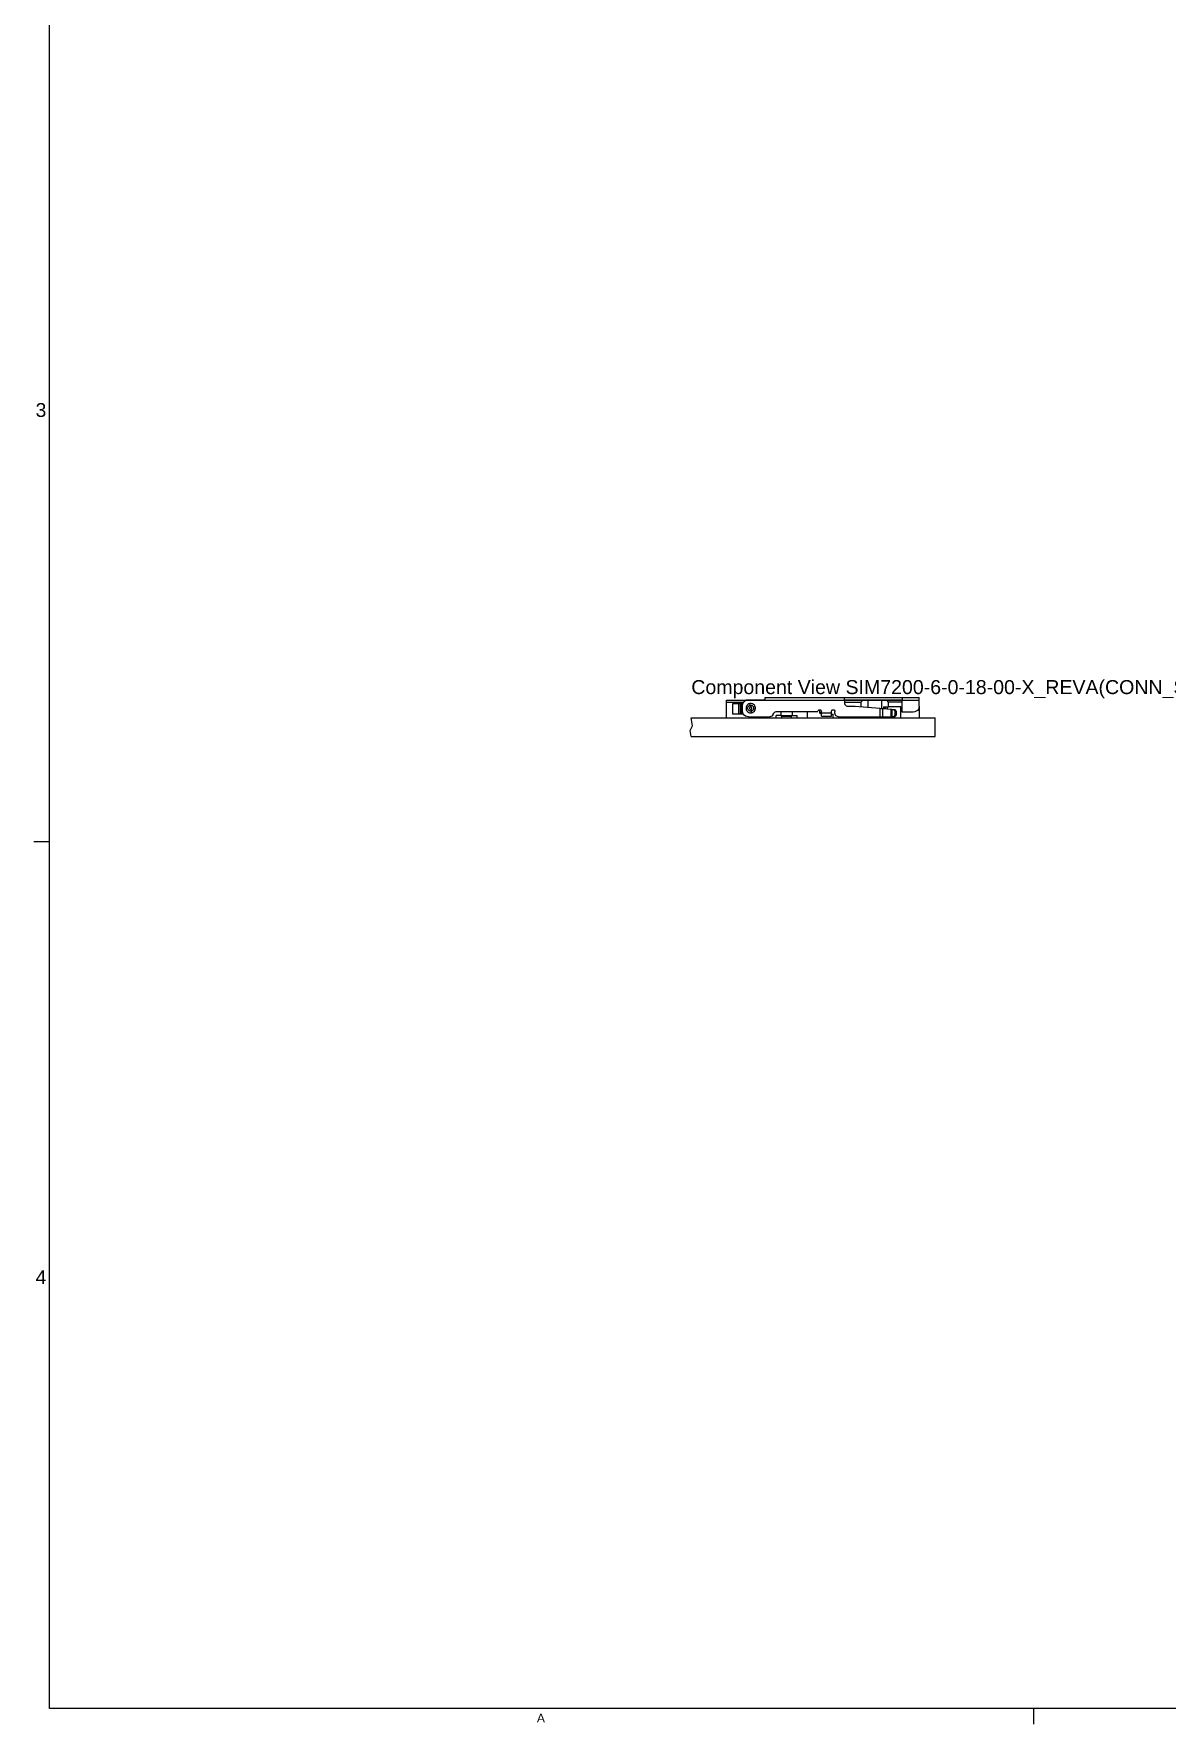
# Model space of a CAD drawing. Header units: inches. Extents: x 0 to 841, y -594 to 0.
# Drawn here: x 0 to 192.5, y -594 to -307.1 of the extents above; entities that cross this region are included whole.
import ezdxf

# ---------------------------------------------------------------- set-up
doc = ezdxf.new("R2010")
doc.units = ezdxf.units.IN
doc.header["$MEASUREMENT"] = 0
doc.styles.add('Arial0', font='arial.ttf', dxfattribs={"height": 2.265495})

msp = doc.modelspace()

# ---------------------------------------------------------------- linework, layer by layer
at = {"color": 18, "true_color": 0x000000}
for p, q in [((2.65, -591.35), (2.65, -2.65)), ((117.65, -420.53), (117.65, -420.23)), ((117.65, -420.23), (120.91, -420.23)), ((117.65, -423.21), (117.65, -420.53)), ((117.65, -420.53), (120.56, -420.53)), ((118.65, -420.83), (118.65, -422.53)), ((120.4, -420.83), (118.65, -420.83)), ((119.65, -420.83), (119.65, -422.53)), ((119.95, -420.83), (119.95, -422.53)), ((120.25, -422.53), (120.25, -420.83)), ((120.35, -421.13), (120.38, -420.86)), ((120.35, -422.03), (120.35, -421.13)), ((120.38, -420.86), (120.5, -420.6)), ((120.5, -420.6), (120.68, -420.39)), ((120.68, -420.39), (120.91, -420.23)), ((120.91, -420.23), (121.05, -420.18)), ((120.91, -420.23), (137.65, -420.23)), ((120.98, -421.37), (120.95, -421.53)), ((120.95, -421.53), (120.95, -421.68)), ((120.95, -421.68), (120.98, -421.83)), ((121.03, -421.22), (120.98, -421.37)), ((121.12, -421.08), (121.03, -421.22)), ((121.05, -420.18), (121.2, -420.14)), ((121.05, -420.18), (121.13, -420.16)), ((121.05, -420.18), (121.05, -420.18)), ((121.25, -420.95), (121.12, -421.08)), ((121.2, -420.14), (121.35, -420.13)), ((121.2, -420.14), (121.35, -420.13)), ((121.2, -420.14), (121.2, -420.14)), ((121.42, -420.85), (121.25, -420.95)), ((121.25, -421.54), (121.27, -421.44)), ((121.25, -421.55), (121.25, -421.54)), ((121.25, -421.63), (121.25, -421.55)), ((121.26, -421.68), (121.25, -421.63)), ((121.27, -421.72), (121.26, -421.68)), ((121.27, -421.44), (121.31, -421.35)), ((121.27, -421.44), (121.27, -421.44)), ((121.31, -421.34), (121.36, -421.26)), ((121.31, -421.35), (121.31, -421.34)), ((121.35, -420.13), (124.15, -420.13)), ((121.36, -421.26), (121.38, -421.24)), ((121.38, -421.24), (121.44, -421.19)), ((121.6, -420.8), (121.42, -420.85)), ((121.44, -421.19), (121.46, -421.17)), ((121.46, -421.17), (121.52, -421.13)), ((121.52, -421.13), (121.55, -421.12)), ((121.55, -421.12), (121.59, -421.11)), ((121.56, -421.51), (121.55, -421.55)), ((121.55, -421.55), (121.55, -421.6)), ((121.55, -421.6), (121.55, -421.64)), ((121.55, -421.64), (121.57, -421.68)), ((121.58, -421.47), (121.56, -421.51)), ((121.57, -421.68), (121.59, -421.71)), ((121.61, -421.43), (121.58, -421.47)), ((121.59, -421.11), (121.6, -421.1)), ((121.59, -421.71), (121.62, -421.74)), ((121.75, -420.78), (121.6, -420.8)), ((121.6, -420.8), (121.6, -420.8)), ((121.61, -420.83), (121.6, -420.8)), ((121.6, -421.1), (121.65, -421.09)), ((121.61, -420.83), (121.61, -420.83)), ((121.61, -420.86), (121.61, -420.83)), ((121.61, -420.86), (121.61, -420.86)), ((121.62, -420.92), (121.61, -420.86)), ((121.65, -421.41), (121.61, -421.43)), ((121.62, -420.92), (121.62, -420.92)), ((121.63, -420.97), (121.62, -420.92)), ((121.63, -420.97), (121.63, -420.97)), ((121.64, -421.02), (121.63, -420.97)), ((121.64, -421.02), (121.64, -421.02)), ((121.65, -421.06), (121.64, -421.02)), ((121.65, -421.06), (121.65, -421.06)), ((121.65, -421.08), (121.65, -421.06)), ((121.65, -421.08), (121.65, -421.08)), ((121.65, -421.09), (121.65, -421.08)), ((121.65, -421.09), (121.75, -421.08)), ((121.7, -421.39), (121.65, -421.41)), ((121.75, -421.38), (121.7, -421.39)), ((121.84, -420.79), (121.75, -420.78)), ((121.75, -421.08), (121.86, -421.09)), ((121.75, -421.08), (121.75, -421.09)), ((121.75, -421.09), (121.75, -421.12)), ((121.75, -421.12), (121.75, -421.15)), ((121.75, -421.15), (121.75, -421.2)), ((121.75, -421.2), (121.75, -421.26)), ((121.75, -421.26), (121.75, -421.32)), ((121.75, -421.32), (121.75, -421.35)), ((121.75, -421.35), (121.75, -421.38)), ((121.78, -421.38), (121.75, -421.38)), ((121.8, -421.39), (121.78, -421.38)), ((121.84, -421.4), (121.8, -421.39)), ((121.94, -420.81), (121.84, -420.79)), ((121.87, -421.43), (121.84, -421.4)), ((121.86, -421.09), (121.87, -421.1)), ((121.87, -421.1), (121.97, -421.13)), ((121.9, -421.45), (121.87, -421.43)), ((121.88, -421.73), (121.91, -421.7)), ((121.92, -421.49), (121.9, -421.45)), ((121.91, -421.7), (121.93, -421.66)), ((121.94, -421.52), (121.92, -421.49)), ((121.93, -421.66), (121.94, -421.61)), ((122.09, -420.86), (121.94, -420.81)), ((121.95, -421.57), (121.94, -421.52)), ((121.94, -421.61), (121.95, -421.57)), ((121.97, -421.13), (121.97, -421.14)), ((121.97, -421.14), (122.06, -421.19)), ((122.06, -421.19), (122.07, -421.2)), ((122.07, -421.2), (122.13, -421.27)), ((122.24, -420.95), (122.09, -420.86)), ((122.13, -421.27), (122.15, -421.29)), ((122.15, -421.29), (122.19, -421.35)), ((122.19, -421.35), (122.21, -421.38)), ((122.21, -421.38), (122.23, -421.44)), ((122.23, -421.44), (122.24, -421.49)), ((122.24, -421.62), (122.23, -421.72)), ((122.36, -421.07), (122.24, -420.95)), ((122.24, -421.49), (122.24, -421.53)), ((122.24, -421.53), (122.25, -421.61)), ((122.25, -421.61), (122.24, -421.62)), ((122.45, -421.2), (122.36, -421.07)), ((122.51, -421.34), (122.45, -421.2)), ((122.54, -421.48), (122.51, -421.34)), ((122.52, -421.79), (122.54, -421.63)), ((122.54, -421.63), (122.54, -421.48)), ((124.15, -419.73), (124.15, -419.75)), ((124.15, -419.73), (137.65, -419.73)), ((124.15, -419.75), (124.15, -420)), ((124.15, -419.75), (124.15, -419.81)), ((124.15, -419.81), (124.15, -419.89)), ((124.15, -419.89), (124.15, -420)), ((124.15, -420), (124.15, -420.13)), ((126.85, -420.23), (144.85, -420.23)), ((137.65, -419.73), (147.45, -419.73)), ((137.65, -419.75), (137.65, -419.73)), ((137.65, -420.1), (137.65, -419.75)), ((137.65, -419.8), (137.65, -419.75)), ((137.65, -419.88), (137.65, -419.8)), ((137.65, -419.98), (137.65, -419.88)), ((137.65, -420.1), (137.65, -419.98)), ((137.65, -420.23), (137.65, -420.1)), ((137.65, -420.13), (147.45, -420.13)), ((137.65, -420.23), (137.65, -420.63)), ((137.65, -420.23), (140.75, -420.23)), ((137.65, -420.53), (140.45, -420.53)), ((137.65, -420.63), (137.67, -420.79)), ((137.67, -420.79), (137.73, -420.93)), ((137.73, -420.93), (137.82, -421.06)), ((137.82, -421.06), (137.95, -421.15)), ((137.95, -421.15), (138.09, -421.21)), ((138.09, -421.21), (138.25, -421.23)), ((138.25, -421.23), (139.45, -421.23)), ((139.45, -421.23), (143.65, -421.59)), ((140.45, -420.53), (140.75, -420.23)), ((140.45, -420.53), (140.45, -421.32)), ((140.75, -420.23), (141.65, -420.23)), ((141.65, -420.23), (141.65, -421.42)), ((141.65, -420.23), (143.95, -420.23)), ((143.65, -421.59), (143.84, -421.61)), ((143.65, -421.59), (143.65, -423.03)), ((143.84, -421.61), (144.03, -421.62)), ((143.95, -420.23), (143.95, -421.62)), ((143.95, -420.23), (144.85, -420.23)), ((144.03, -421.62), (144.2, -421.64)), ((144.2, -421.64), (145.53, -421.75)), ((144.2, -423.03), (144.2, -421.64)), ((144.29, -421.33), (145.15, -421.33)), ((144.29, -421.33), (144.29, -421.65)), ((144.43, -421.66), (144.43, -421.33)), ((144.46, -421.33), (144.46, -421.66)), ((144.6, -421.67), (144.6, -421.33)), ((145.15, -420.53), (144.85, -420.23)), ((144.85, -420.23), (147.45, -420.23)), ((144.95, -421.7), (144.95, -421.33)), ((145.15, -421.33), (145.15, -420.53)), ((147.45, -420.53), (145.15, -420.53)), ((147.25, -421.33), (145.15, -421.33)), ((147.25, -423.21), (147.25, -421.33)), ((147.45, -419.73), (147.45, -419.75)), ((147.45, -419.73), (150.35, -419.73)), ((147.45, -419.75), (147.45, -420.1)), ((147.45, -419.75), (147.45, -419.8)), ((147.45, -419.8), (147.45, -419.88)), ((147.45, -419.88), (147.45, -419.98)), ((147.45, -419.98), (147.45, -420.1)), ((147.45, -420.1), (147.45, -420.23)), ((147.45, -422.23), (147.45, -420.23)), ((147.45, -420.23), (150.35, -420.23)), ((150.31, -421.49), (150.21, -421.73)), ((150.35, -421.23), (150.31, -421.49)), ((150.35, -419.75), (150.35, -419.73)), ((150.35, -420.1), (150.35, -419.75)), ((150.35, -419.8), (150.35, -419.75)), ((150.35, -419.88), (150.35, -419.8)), ((150.35, -419.98), (150.35, -419.88)), ((150.35, -420.1), (150.35, -419.98)), ((150.35, -420.23), (150.35, -420.1)), ((150.35, -421.23), (150.35, -420.23)), ((150.35, -421.23), (150.35, -423.21)), ((111.45, -425.35), (111.85, -424.55)), ((111.65, -423.21), (153.07, -423.21)), ((111.85, -424.55), (111.65, -423.21)), ((118.65, -422.53), (120.48, -422.53)), ((120.38, -422.29), (120.35, -422.03)), ((120.48, -422.53), (120.38, -422.29)), ((120.64, -422.74), (120.48, -422.53)), ((120.85, -422.9), (120.64, -422.74)), ((121.09, -423), (120.85, -422.9)), ((120.98, -421.83), (121.04, -421.97)), ((121.04, -421.97), (121.14, -422.1)), ((121.35, -423.03), (121.09, -423)), ((121.14, -422.1), (121.25, -422.21)), ((121.25, -422.21), (121.4, -422.3)), ((121.29, -421.78), (121.27, -421.72)), ((121.3, -421.81), (121.29, -421.78)), ((121.34, -421.88), (121.3, -421.81)), ((121.36, -421.9), (121.34, -421.88)), ((121.35, -423.03), (124.99, -423.03)), ((121.42, -421.96), (121.36, -421.9)), ((121.4, -422.3), (121.55, -422.36)), ((121.43, -421.97), (121.42, -421.96)), ((121.52, -422.03), (121.43, -421.97)), ((121.52, -422.03), (121.52, -422.03)), ((121.62, -422.07), (121.52, -422.03)), ((121.55, -422.36), (121.65, -422.38)), ((121.62, -421.74), (121.65, -421.76)), ((121.63, -422.07), (121.62, -422.07)), ((121.75, -422.08), (121.63, -422.07)), ((121.65, -421.76), (121.69, -421.77)), ((121.65, -422.38), (121.75, -422.38)), ((121.69, -421.77), (121.72, -421.78)), ((121.72, -421.78), (121.75, -421.78)), ((121.75, -421.78), (121.75, -421.86)), ((121.75, -421.78), (121.8, -421.78)), ((121.75, -421.86), (121.75, -421.92)), ((121.75, -421.92), (121.75, -421.98)), ((121.75, -421.98), (121.75, -422.02)), ((121.75, -422.02), (121.75, -422.06)), ((121.75, -422.06), (121.75, -422.08)), ((121.84, -422.07), (121.75, -422.08)), ((121.75, -422.08), (121.75, -422.08)), ((121.75, -422.08), (121.75, -422.08)), ((121.75, -422.38), (121.89, -422.37)), ((121.8, -421.78), (121.84, -421.76)), ((121.84, -421.76), (121.88, -421.73)), ((121.89, -422.06), (121.84, -422.07)), ((121.84, -422.08), (121.84, -422.07)), ((121.84, -422.08), (121.84, -422.08)), ((121.84, -422.08), (121.84, -422.08)), ((121.84, -422.1), (121.84, -422.08)), ((121.84, -422.1), (121.84, -422.1)), ((121.85, -422.13), (121.84, -422.1)), ((121.85, -422.13), (121.85, -422.13)), ((121.86, -422.18), (121.85, -422.13)), ((121.86, -422.18), (121.86, -422.18)), ((121.87, -422.23), (121.86, -422.18)), ((121.87, -422.23), (121.87, -422.23)), ((121.88, -422.3), (121.87, -422.23)), ((121.88, -422.3), (121.88, -422.3)), ((121.89, -422.37), (121.88, -422.3)), ((121.9, -422.06), (121.89, -422.06)), ((121.89, -422.37), (122.07, -422.31)), ((121.89, -422.37), (121.89, -422.37)), ((121.94, -422.04), (121.9, -422.06)), ((121.97, -422.03), (121.94, -422.04)), ((122.03, -421.99), (121.97, -422.03)), ((122.05, -421.98), (122.03, -421.99)), ((122.11, -421.92), (122.05, -421.98)), ((122.07, -422.31), (122.24, -422.21)), ((122.13, -421.91), (122.11, -421.92)), ((122.18, -421.83), (122.13, -421.91)), ((122.19, -421.82), (122.18, -421.83)), ((122.22, -421.73), (122.19, -421.82)), ((122.23, -421.72), (122.22, -421.73)), ((122.24, -422.21), (122.37, -422.08)), ((122.37, -422.08), (122.46, -421.94)), ((122.46, -421.94), (122.52, -421.79)), ((125.15, -423.01), (124.99, -423.03)), ((125.3, -422.95), (125.15, -423.01)), ((125.42, -422.85), (125.3, -422.95)), ((125.52, -422.72), (125.42, -422.85)), ((125.52, -422.72), (125.67, -422.44)), ((125.67, -422.44), (125.77, -422.31)), ((125.77, -422.31), (125.89, -422.21)), ((125.89, -422.21), (126.04, -422.15)), ((126.04, -422.15), (126.2, -422.13)), ((126.05, -423.21), (126.05, -422.83)), ((126.85, -422.83), (126.05, -422.83)), ((126.2, -422.13), (133.15, -422.13)), ((126.85, -422.13), (126.85, -422.83)), ((126.85, -422.83), (128.85, -422.83)), ((126.85, -422.83), (128.85, -422.83)), ((127.05, -422.87), (127.05, -422.83)), ((127.05, -422.9), (127.05, -422.87)), ((127.05, -422.92), (127.05, -422.9)), ((127.05, -422.93), (127.05, -422.92)), ((127.05, -422.93), (128.65, -422.93)), ((127.05, -423.21), (127.05, -422.93)), ((128.65, -422.83), (128.65, -422.88)), ((128.65, -422.88), (128.65, -422.91)), ((128.65, -422.91), (128.65, -422.93)), ((128.65, -423.21), (128.65, -422.93)), ((128.65, -422.93), (128.65, -422.93)), ((128.85, -422.83), (128.85, -422.13)), ((128.85, -422.83), (129.65, -422.83)), ((129.65, -423.21), (129.65, -422.83)), ((131.35, -422.13), (131.35, -423.21)), ((133.15, -422.13), (133.16, -422.05)), ((133.16, -422.05), (133.19, -421.98)), ((133.19, -421.98), (133.23, -421.92)), ((133.23, -421.92), (133.3, -421.87)), ((133.3, -421.87), (133.37, -421.84)), ((133.37, -421.84), (133.45, -421.83)), ((133.45, -421.83), (133.52, -421.84)), ((133.45, -422.19), (133.45, -421.83)), ((133.46, -422.3), (133.45, -422.19)), ((133.45, -422.19), (133.46, -422.3)), ((133.5, -422.39), (133.46, -422.3)), ((133.46, -422.3), (133.46, -422.3)), ((133.47, -422.33), (133.5, -422.39)), ((133.56, -422.48), (133.5, -422.39)), ((133.5, -422.39), (133.5, -422.39)), ((133.52, -421.84), (133.6, -421.87)), ((133.53, -422.43), (133.53, -422.43)), ((133.53, -422.43), (133.56, -422.47)), ((133.56, -422.47), (133.56, -422.48)), ((133.65, -422.54), (133.56, -422.48)), ((133.6, -421.87), (133.66, -421.92)), ((133.6, -422.5), (133.65, -422.54)), ((133.75, -422.58), (133.65, -422.54)), ((133.65, -422.54), (133.65, -422.54)), ((133.66, -421.92), (133.71, -421.98)), ((133.69, -422.56), (133.74, -422.58)), ((133.71, -421.98), (133.74, -422.05)), ((133.74, -422.05), (133.75, -422.13)), ((133.74, -422.58), (133.74, -422.58)), ((133.75, -422.43), (133.75, -422.13)), ((133.75, -422.56), (133.75, -422.43)), ((135.45, -422.43), (133.75, -422.43)), ((133.75, -422.68), (133.75, -422.56)), ((133.75, -422.79), (133.75, -422.68)), ((133.75, -422.86), (133.75, -422.79)), ((133.75, -422.91), (133.75, -422.86)), ((133.75, -422.93), (133.75, -422.91)), ((133.75, -422.93), (135.45, -422.93)), ((135.45, -422.13), (135.46, -422.05)), ((135.45, -422.43), (135.45, -422.13)), ((135.45, -422.56), (135.45, -422.43)), ((135.45, -422.68), (135.45, -422.56)), ((135.45, -422.59), (135.75, -422.59)), ((135.45, -422.79), (135.45, -422.68)), ((135.45, -422.86), (135.45, -422.79)), ((135.45, -422.91), (135.45, -422.86)), ((135.45, -422.93), (135.45, -422.91)), ((135.46, -422.05), (135.49, -421.98)), ((135.49, -421.98), (135.53, -421.92)), ((135.53, -421.92), (135.6, -421.87)), ((135.6, -421.87), (135.67, -421.84)), ((135.67, -421.84), (135.75, -421.83)), ((135.75, -421.83), (135.82, -421.84)), ((135.75, -423.21), (135.75, -422.59)), ((135.82, -421.84), (135.9, -421.87)), ((135.9, -421.87), (135.96, -421.92)), ((135.96, -421.92), (136.01, -421.98)), ((136.01, -421.98), (136.04, -422.05)), ((136.04, -422.05), (136.05, -422.13)), ((136.05, -422.43), (136.05, -422.13)), ((136.07, -422.59), (136.05, -422.43)), ((136.13, -422.73), (136.07, -422.59)), ((136.22, -422.86), (136.13, -422.73)), ((136.35, -422.95), (136.22, -422.86)), ((136.49, -423.01), (136.35, -422.95)), ((136.65, -423.03), (136.49, -423.01)), ((136.65, -423.03), (143.65, -423.03)), ((140.45, -423.03), (140.45, -423.21)), ((141.65, -423.03), (141.65, -423.21)), ((143.65, -423.03), (143.84, -423.03)), ((143.84, -423.03), (144.03, -423.03)), ((143.95, -423.03), (143.95, -423.21)), ((144.03, -423.03), (144.2, -423.03)), ((144.2, -423.03), (145.53, -423.03)), ((144.29, -423.03), (144.29, -423.21)), ((144.43, -423.21), (144.43, -423.03)), ((144.46, -423.03), (144.46, -423.21)), ((144.6, -423.21), (144.6, -423.03)), ((144.95, -423.21), (144.95, -423.03)), ((145.53, -421.75), (145.57, -421.76)), ((145.53, -421.75), (145.53, -423.03)), ((145.53, -423.03), (145.57, -423.03)), ((145.57, -421.76), (145.61, -421.76)), ((145.57, -423.03), (145.61, -423.03)), ((145.61, -421.76), (145.65, -421.76)), ((145.61, -423.03), (145.65, -423.03)), ((145.65, -421.76), (145.68, -421.77)), ((145.65, -423.03), (145.65, -421.76)), ((145.65, -423.03), (145.68, -423.03)), ((145.68, -421.77), (145.72, -421.77)), ((145.68, -423.03), (145.72, -423.03)), ((145.72, -421.77), (145.75, -421.77)), ((145.72, -423.03), (145.75, -423.03)), ((145.75, -421.77), (145.92, -421.79)), ((145.75, -423.03), (145.75, -421.77)), ((145.75, -423.03), (145.89, -423.03)), ((145.98, -423.02), (145.89, -423.03)), ((145.89, -423.03), (146.11, -423.03)), ((145.92, -421.79), (146, -421.8)), ((145.92, -421.79), (146.13, -421.81)), ((146.06, -422.98), (145.98, -423.02)), ((146, -421.8), (146.06, -421.84)), ((146.06, -421.84), (146.12, -421.89)), ((146.13, -422.91), (146.06, -422.98)), ((146.2, -423.02), (146.11, -423.03)), ((146.12, -421.89), (146.17, -421.96)), ((146.13, -421.81), (146.21, -421.82)), ((146.18, -422.83), (146.13, -422.91)), ((146.17, -421.96), (146.2, -422.03)), ((146.22, -422.74), (146.18, -422.83)), ((146.2, -422.03), (146.22, -422.11)), ((146.28, -422.98), (146.2, -423.02)), ((146.21, -421.82), (146.28, -421.86)), ((146.22, -422.11), (146.23, -422.15)), ((146.23, -422.63), (146.22, -422.74)), ((146.23, -422.15), (146.23, -422.19)), ((146.23, -422.19), (146.23, -422.63)), ((146.23, -422.19), (146.45, -422.2)), ((146.45, -422.63), (146.23, -422.63)), ((146.28, -421.86), (146.34, -421.91)), ((146.35, -422.91), (146.28, -422.98)), ((146.34, -421.91), (146.38, -421.97)), ((146.4, -422.83), (146.35, -422.91)), ((146.38, -421.97), (146.42, -422.05)), ((146.43, -422.74), (146.4, -422.83)), ((146.42, -422.05), (146.44, -422.12)), ((146.45, -422.63), (146.43, -422.74)), ((146.44, -422.12), (146.44, -422.16)), ((146.44, -422.16), (146.45, -422.2)), ((146.45, -422.2), (146.45, -422.63)), ((149.35, -422.23), (147.45, -422.23)), ((149.6, -422.2), (149.35, -422.23)), ((149.85, -422.1), (149.6, -422.2)), ((150.05, -421.94), (149.85, -422.1)), ((150.21, -421.73), (150.05, -421.94)), ((153.07, -426.35), (153.07, -423.21)), ((111.65, -426.35), (111.45, -425.35)), ((111.65, -426.35), (153.07, -426.35)), ((0, -444.18), (2.65, -444.18)), ((838.35, -591.35), (2.65, -591.35)), ((169.79, -594), (169.79, -591.35))]:
    msp.add_line(p, q, dxfattribs=at)

# ---------------------------------------------------------------- texts
at = {"color": 18, "true_color": 0x000000, "style": 'Arial0'}
for s, height, p in [('3', 2.34, (0.31, -372.14)), ('Component View SIM7200-6-0-18-00-X_REVA(CONN_SIM7200-6-0-18-00-X_REVA) (Scale 2:1)', 2.375, (111.65, -419.18)), ('4', 2.34, (0.31, -519.31)), ('A', 1.45, (85.44, -593.67))]:
    msp.add_text(s, height=height, dxfattribs=at).set_placement(p)

doc.saveas('drawing.dxf')
